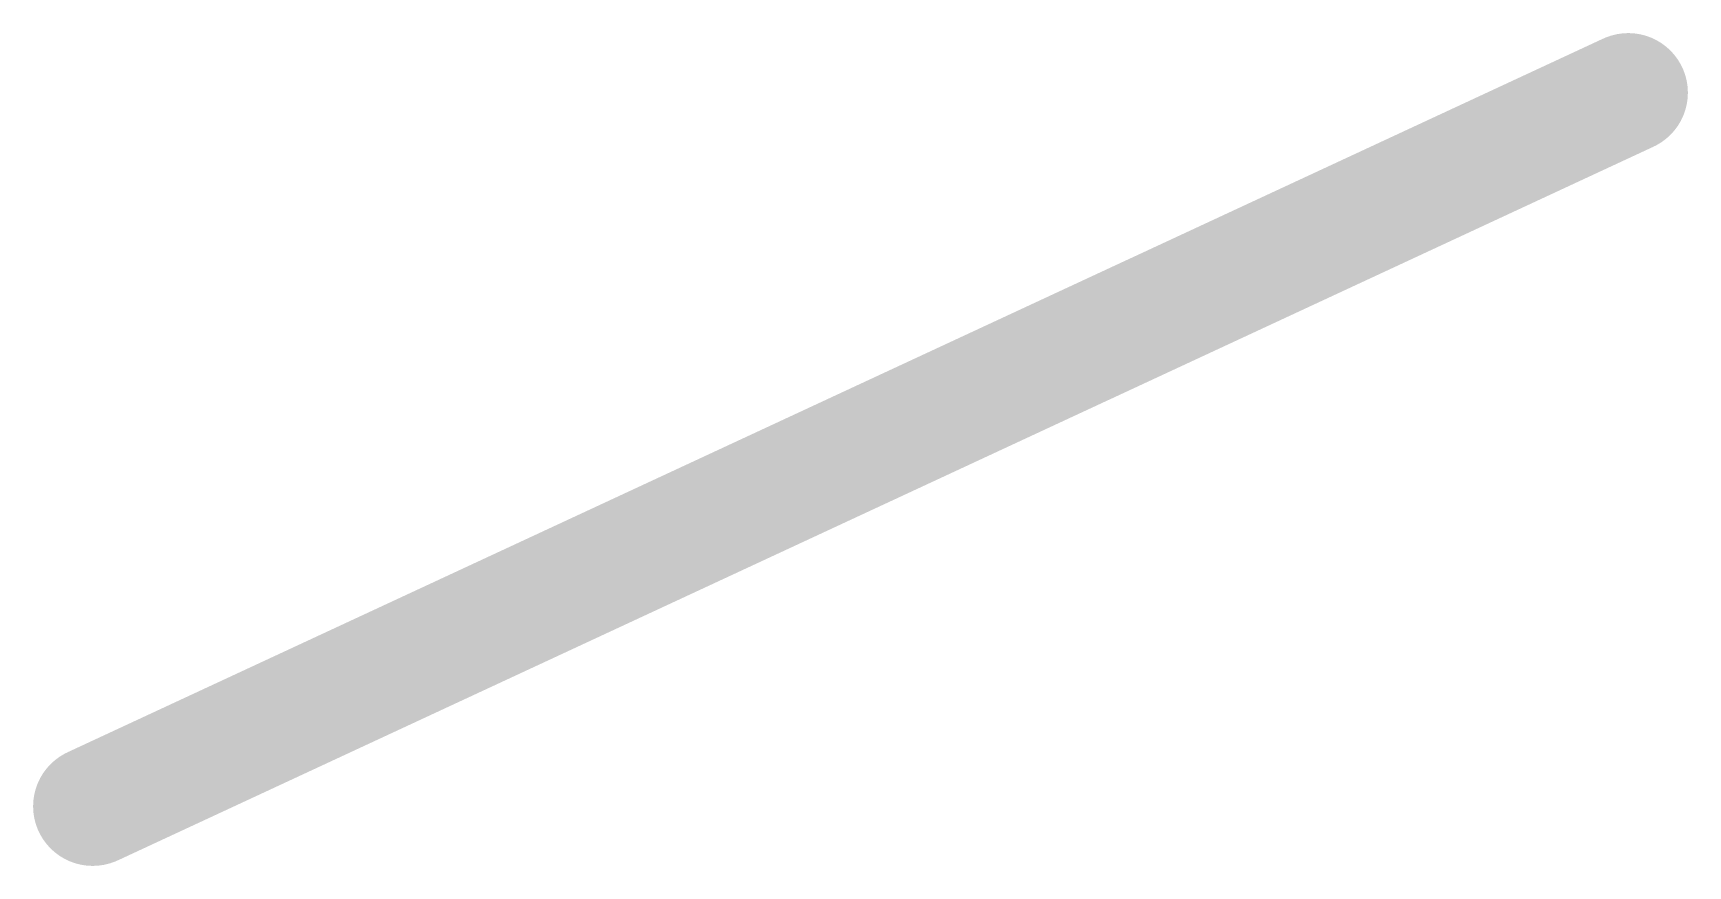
# Model space of a CAD drawing. Header units: millimetres. Extents: x -48 to 200, y -49 to 27.
# Drawn here: x 199.98472 to 199.99166, y -48.92607 to -48.92258 of the extents above; entities that cross this region are included whole.
import ezdxf

# ---------------------------------------------------------------- set-up
doc = ezdxf.new("R2010")
doc.units = ezdxf.units.MM
doc.header["$MEASUREMENT"] = 0
doc.layers.add('Mechanical1', color=6, linetype='Continuous')

# ---------------------------------------------------------------- blocks, each defined once
blk = doc.blocks.new('RV4NAYSD503A_B_19')
at = {"layer": 'Mechanical1', "const_width": 0.0005}
for points in [[(-49.8547527, -198.0564276, -0.000021), (-49.8568247, -198.0519711)], [(-49.853832, -198.0584078, -0.000021), (-49.8548867, -198.0561397)]]:
    blk.add_lwpolyline(points, format="xyb", dxfattribs=at)
at = {"layer": 'Mechanical1', "const_width": 0.00025}
for points in [[(-49.8569497, -198.0519711, 1), (-49.8566997, -198.0519711, 1)], [(-49.8550117, -198.0561397, 1), (-49.8547617, -198.0561397, 1)], [(-49.8548777, -198.0564276, 1), (-49.8546277, -198.0564276, 1)], [(-49.853957, -198.0584078, 1), (-49.853707, -198.0584078, 1)]]:
    blk.add_lwpolyline(points, format="xyb", close=True, dxfattribs=at)

msp = doc.modelspace()

# ---------------------------------------------------------------- block references
at = {"rotation": 90}
msp.add_blockref('RV4NAYSD503A_B_19', (1.933, 0.931), dxfattribs=at)

doc.saveas('drawing.dxf')
